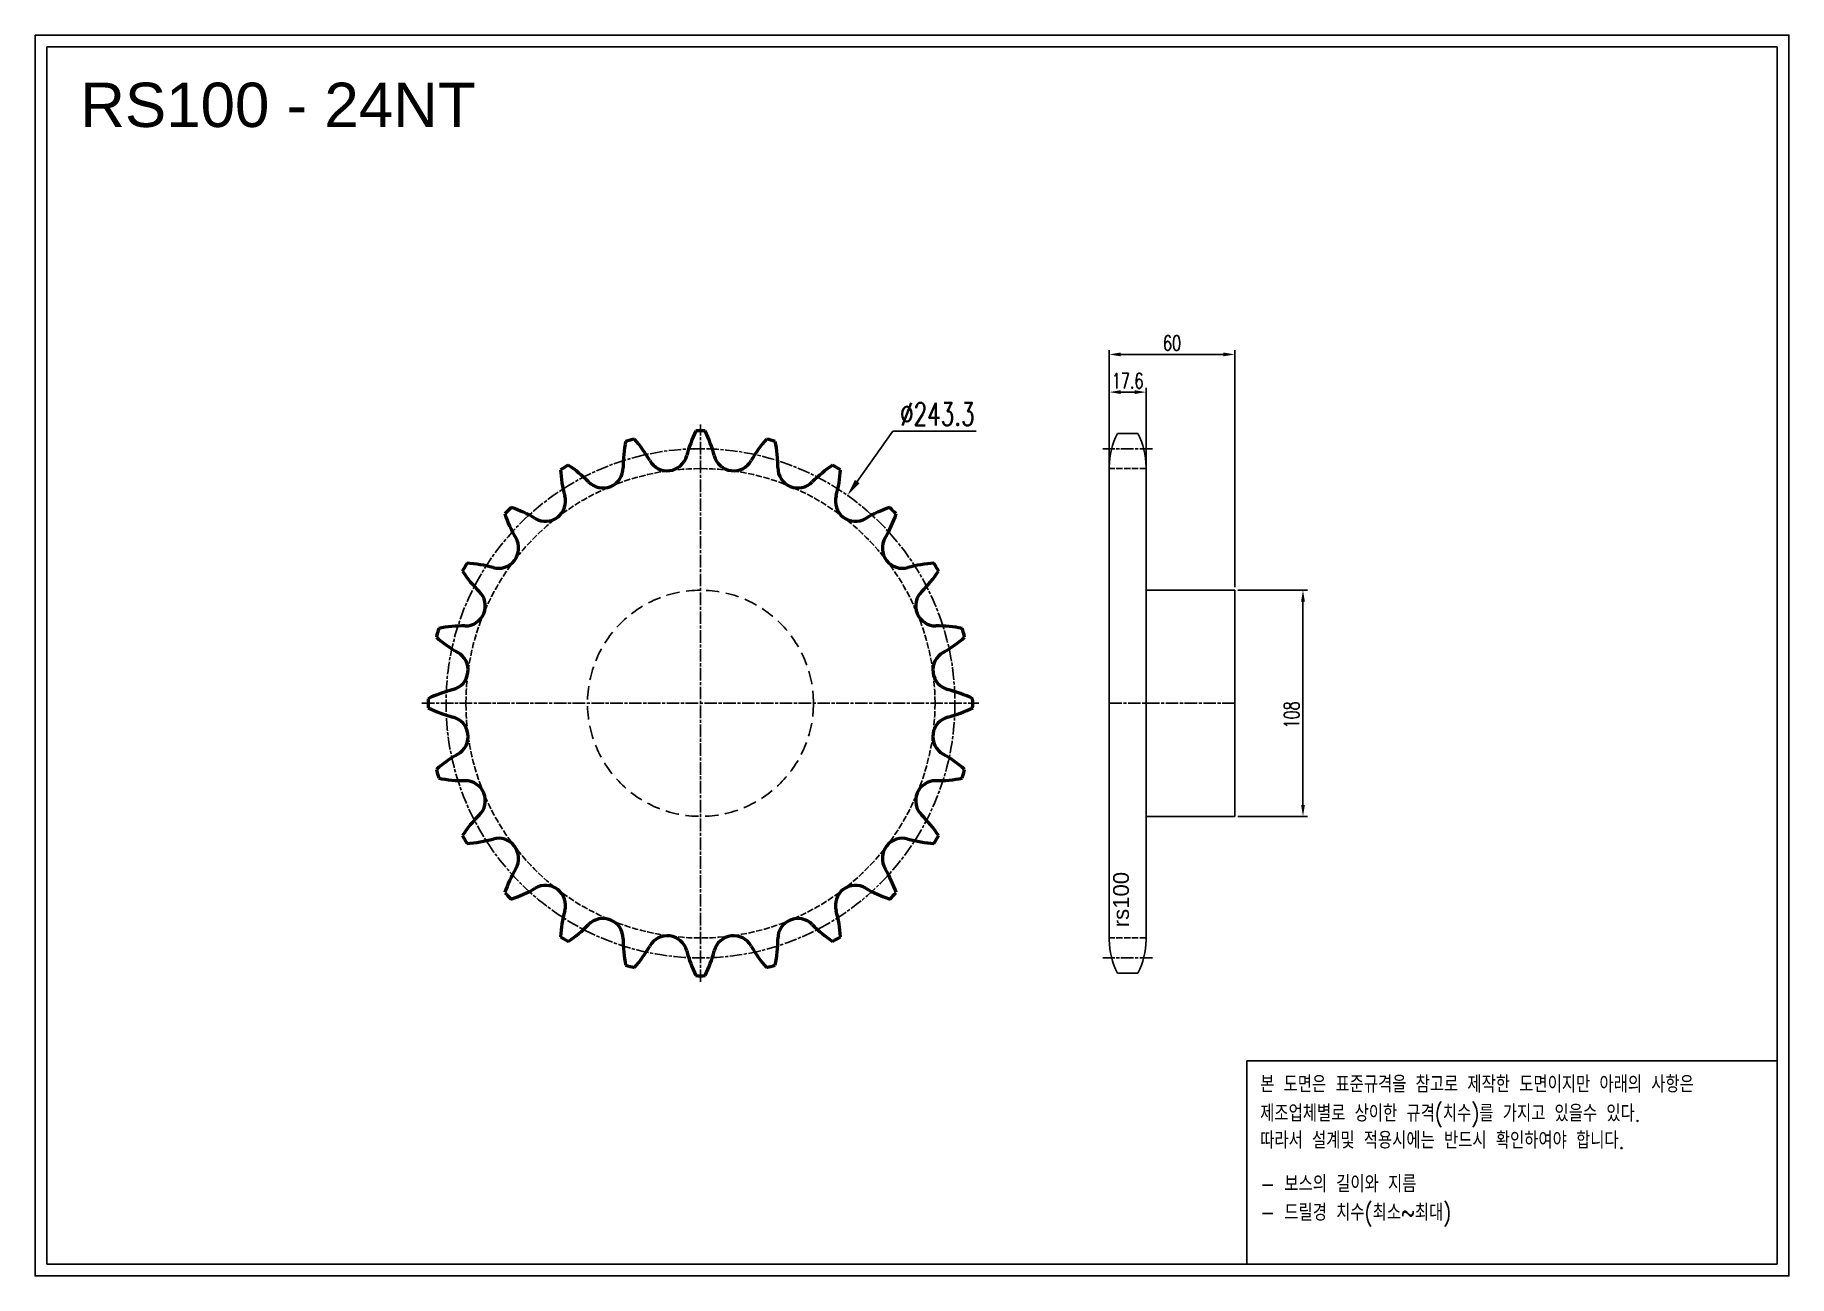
# Model space of a CAD drawing. Header units: millimetres. Extents: x -17862 to -17023, y 16388 to 16981.
import ezdxf

# ---------------------------------------------------------------- set-up
doc = ezdxf.new("R2010")
doc.units = ezdxf.units.MM
for name, pattern in [('AM_ISO02W050', [7.5, 6, -1.5]), ('AM_ISO02W050x2', [3.75, 3, -0.75]), ('AM_ISO08W050', [18, 12, -1.5, 3, -1.5]), ('AM_ISO08W050x2', [9, 6, -0.75, 1.5, -0.75]), ('HIDDEN', [9.525, 6.35, -3.175])]:
    doc.linetypes.add(name, pattern=pattern)
for name, color, linetype, lineweight in [('AM_0N', 7, 'Continuous', 50), ('AM_3N', 6, 'AM_ISO02W050', 25), ('AM_7', 4, 'AM_ISO08W050', 25), ('AM_7N', 4, 'AM_ISO08W050', 25)]:
    doc.layers.add(name, color=color, linetype=linetype, lineweight=lineweight)
doc.layers.add('HL', color=2, linetype='HIDDEN')
doc.layers.add('S-DIM', color=7, linetype='Continuous')
doc.styles.add('HAN', font='ROMANS.shx', dxfattribs={"width": 0.7, "bigfont": 'whgtxt.shx'})
doc.styles.add('HSG', font='SIMPLEX.shx', dxfattribs={"width": 0.7, "bigfont": 'HSG.shx'})
doc.styles.get("Standard").update_dxf_attribs({"font": 'arial.ttf'})
doc.dimstyles.new('APP16', dxfattribs={"dimscale": 3, "dimtxt": 2.4, "dimasz": 1.8, "dimexe": 0.7, "dimexo": 0.5, "dimgap": 0.6, "dimtad": 1, "dimtoh": 1, "dimdec": 1, "dimrnd": 0.01, "dimzin": 9, "dimdsep": 46, "dimtxsty": 'HSG', "dimcen": 0, "dimclrd": 1, "dimclre": 1, "dimclrt": 256, "dimazin": 2, "dimtp": 1, "dimtm": 1, "dimtfac": 0.5, "dimtdec": 1, "dimtofl": 0, "dimtmove": 0, "dimatfit": 3, "dimfxl": 0, "dimtvp": 1, "dimtolj": 2, "dimlwd": -1, "dimlwe": -1, "dimarcsym": 0})
doc.dimstyles.new('APP23', dxfattribs={"dimscale": 4.5, "dimtxt": 2.4, "dimasz": 1.8, "dimexe": 0.7, "dimexo": 0.5, "dimgap": 0.6, "dimtad": 1, "dimtoh": 1, "dimdec": 1, "dimrnd": 0.01, "dimzin": 9, "dimdsep": 46, "dimtxsty": 'HSG', "dimcen": 0, "dimclrd": 1, "dimclre": 1, "dimclrt": 256, "dimazin": 2, "dimtp": 1, "dimtm": 1, "dimtfac": 0.5, "dimtdec": 1, "dimtix": 1, "dimtofl": 0, "dimtmove": 0, "dimatfit": 3, "dimfxl": 0, "dimtvp": 1, "dimtolj": 2, "dimlwd": -1, "dimlwe": -1, "dimarcsym": 0})

# ---------------------------------------------------------------- blocks, each defined once
blk = doc.blocks.new('*D1')
at = {"layer": 'Defpoints', "color": 0, "transparency": 16777216}
for p in [(-17288.17, 16715.83), (-17288.17, 16607.83), (-17255.58, 16607.83)]:
    blk.add_point(p, dxfattribs=at)
at = {"layer": 'S-DIM', "color": 1, "transparency": 16777216}
for p, q in [((-17286.67, 16715.83), (-17253.48, 16715.83)), ((-17255.58, 16710.43), (-17255.58, 16613.23)), ((-17286.67, 16607.83), (-17253.48, 16607.83))]:
    blk.add_line(p, q, dxfattribs=at)
for points in [[(-17256.48, 16710.43), (-17254.68, 16710.43), (-17255.58, 16715.83)], [(-17256.48, 16613.23), (-17254.68, 16613.23), (-17255.58, 16607.83)]]:
    blk.add_solid(points, dxfattribs=at)
at = {"layer": 'S-DIM', "transparency": 16777216, "insert": (-17260.98, 16656.28), "char_height": 7.2, "attachment_point": 5, "rotation": 90, "style": 'HSG'}
blk.add_mtext('\\A2;108', dxfattribs=at)
blk = doc.blocks.new('*D2')
at = {"layer": 'Defpoints', "color": 0, "transparency": 16777216}
for p in [(-17330.57, 16810.48), (-17348.17, 16773.93), (-17330.57, 16773.93)]:
    blk.add_point(p, dxfattribs=at)
at = {"layer": 'S-DIM', "color": 1, "transparency": 16777216}
for p, q in [((-17348.17, 16775.43), (-17348.17, 16812.58)), ((-17342.77, 16810.48), (-17335.97, 16810.48)), ((-17330.57, 16775.43), (-17330.57, 16812.58))]:
    blk.add_line(p, q, dxfattribs=at)
for points in [[(-17342.77, 16811.38), (-17342.77, 16809.58), (-17348.17, 16810.48)], [(-17335.97, 16811.38), (-17335.97, 16809.58), (-17330.57, 16810.48)]]:
    blk.add_solid(points, dxfattribs=at)
at = {"layer": 'S-DIM', "transparency": 16777216, "insert": (-17339.37, 16815.88), "char_height": 7.2, "attachment_point": 5, "style": 'HSG'}
blk.add_mtext('\\A2;17.6', dxfattribs=at)
blk = doc.blocks.new('*D3')
at = {"layer": 'Defpoints', "color": 0, "transparency": 16777216}
for p in [(-17288.17, 16828.48), (-17348.17, 16773.93), (-17288.17, 16715.83)]:
    blk.add_point(p, dxfattribs=at)
at = {"layer": 'S-DIM', "color": 1, "transparency": 16777216}
for p, q in [((-17348.17, 16775.43), (-17348.17, 16830.58)), ((-17342.77, 16828.48), (-17293.57, 16828.48)), ((-17288.17, 16717.33), (-17288.17, 16830.58))]:
    blk.add_line(p, q, dxfattribs=at)
for points in [[(-17342.77, 16829.38), (-17342.77, 16827.58), (-17348.17, 16828.48)], [(-17293.57, 16829.38), (-17293.57, 16827.58), (-17288.17, 16828.48)]]:
    blk.add_solid(points, dxfattribs=at)
at = {"layer": 'S-DIM', "transparency": 16777216, "insert": (-17318.17, 16833.88), "char_height": 7.2, "attachment_point": 5, "style": 'HSG'}
blk.add_mtext('\\A2;60', dxfattribs=at)
blk = doc.blocks.new('*D4')
at = {"layer": 'Defpoints', "color": 0, "transparency": 16777216}
for p in [(-17473.32, 16761.13), (-17613.78, 16562.54)]:
    blk.add_point(p, dxfattribs=at)
at = {"layer": 'S-DIM', "color": 1, "transparency": 16777216}
for p, q in [((-17451.58, 16791.87), (-17468.64, 16767.75)), ((-17411.8, 16791.87), (-17451.58, 16791.87))]:
    blk.add_line(p, q, dxfattribs=at)
blk.add_solid([(-17469.74, 16768.53), (-17467.54, 16766.97), (-17473.32, 16761.13)], dxfattribs=at)
at = {"layer": 'S-DIM', "transparency": 16777216, "insert": (-17430.34, 16799.97), "char_height": 10.8, "attachment_point": 5, "style": 'HSG'}
blk.add_mtext('\\A2;∅243.3', dxfattribs=at)
blk = doc.blocks.new('notice1')
at = {"color": 4}
blk.add_lwpolyline([(-22142.12, 1735.9), (-22053.8, 1735.9), (-22053.8, 1702.07), (-22142.12, 1702.07)], close=True, dxfattribs=at)
at = {"color": 4, "style": 'HAN', "width": 0.8}
for s, p in [('본 도면은 표준규격을 참고로 제작한 도면이지만 아래의 사항은', (-22139.9, 1730.62)), ('제조업체별로 상이한 규격(치수)를 가지고 있을수 있다.', (-22139.9, 1725.78)), ('따라서 설계및 적용시에는 반드시 확인하여야 합니다.', (-22139.9, 1721.28)), ('- 보스의 길이와 지름', (-22139.9, 1714.03)), ('- 드릴경 치수(최소~최대)', (-22139.9, 1709.27))]:
    blk.add_text(s, height=2.7949, dxfattribs=at).set_placement(p)

msp = doc.modelspace()

# ---------------------------------------------------------------- linework, layer by layer
for p, q in [((-17334.54, 16790.7), (-17344.19, 16790.7)), ((-17348.17, 16774.8), (-17348.17, 16548.87)), ((-17330.57, 16774.8), (-17330.57, 16548.87)), ((-17330.57, 16715.83), (-17288.17, 16715.83)), ((-17288.17, 16715.83), (-17288.17, 16607.83)), ((-17288.17, 16607.83), (-17330.57, 16607.83)), ((-17334.54, 16532.97), (-17344.19, 16532.97))]:
    msp.add_line(p, q)
for points in [[(-17861.58, 16981.01), (-17023.32, 16981.01), (-17023.32, 16388.31), (-17861.58, 16388.31)], [(-17855.93, 16975.37), (-17028.97, 16975.37), (-17028.97, 16393.95), (-17855.93, 16393.95)]]:
    msp.add_lwpolyline(points, close=True)
for centre, start, end in [((-17314.37, 16774.8), 151.93881, 180), ((-17364.37, 16774.8), 0, 28.06119), ((-17314.37, 16548.87), 180, 208.06119), ((-17364.37, 16548.87), 331.93881, 0)]:
    msp.add_arc(centre, 33.8, start, end)
at = {"layer": 'AM_0N'}
for centre, radius, start, end in [((-17492.54, 16765.37), 59.44, 153.46044, 165.625), ((-17543.55, 16661.83), 130.11, 89.04601, 90.95399), ((-17594.55, 16765.37), 59.44, 14.375, 26.53956), ((-17521.07, 16775.04), 59.44, 168.46044, 180.625), ((-17543.55, 16661.83), 130.11, 104.04601, 105.95399), ((-17619.61, 16748.64), 59.44, 29.375, 41.53956), ((-17467.48, 16748.64), 59.44, 138.46044, 150.625), ((-17543.55, 16661.83), 130.11, 74.04601, 75.95399), ((-17566.02, 16775.04), 59.44, 359.375, 11.53956), ((-17543.55, 16661.83), 130.11, 119.04601, 120.95399), ((-17639.49, 16725.99), 59.44, 44.375, 56.53956), ((-17590.13, 16774.29), 9.62, 224.375, 0.625), ((-17559.43, 16782.51), 9.62, 209.375, 345.625), ((-17527.66, 16782.51), 9.62, 194.375, 330.625), ((-17496.97, 16774.29), 9.62, 179.375, 315.625), ((-17447.61, 16725.99), 59.44, 123.46044, 135.625), ((-17543.55, 16661.83), 130.11, 59.04601, 60.95399), ((-17551.14, 16777), 59.44, 183.46044, 195.625), ((-17535.95, 16777), 59.44, 344.375, 356.53956), ((-17617.64, 16758.4), 9.62, 239.375, 15.625), ((-17469.45, 16758.4), 9.62, 164.375, 300.625), ((-17543.55, 16661.83), 130.11, 134.04601, 135.95399), ((-17580.69, 16771.11), 59.44, 198.46044, 210.625), ((-17652.82, 16698.98), 59.44, 59.375, 71.53956), ((-17434.27, 16698.98), 59.44, 108.46044, 120.625), ((-17506.41, 16771.11), 59.44, 329.375, 341.53956), ((-17543.55, 16661.83), 130.11, 44.04601, 45.95399), ((-17640.11, 16735.93), 9.62, 254.375, 30.625), ((-17446.98, 16735.93), 9.62, 149.375, 285.625), ((-17543.55, 16661.83), 130.11, 149.04601, 150.95399), ((-17607.71, 16757.77), 59.44, 213.46044, 225.625), ((-17658.71, 16669.43), 59.44, 74.375, 86.53956), ((-17428.38, 16669.43), 59.44, 93.46044, 105.625), ((-17479.39, 16757.77), 59.44, 314.375, 326.53956), ((-17543.55, 16661.83), 130.11, 29.04601, 30.95399), ((-17656, 16708.41), 9.62, 269.375, 45.625), ((-17431.09, 16708.41), 9.62, 134.375, 270.625), ((-17656.75, 16639.36), 59.44, 89.375, 101.53956), ((-17430.34, 16639.36), 59.44, 78.46044, 90.625), ((-17543.55, 16661.83), 130.11, 164.04601, 165.95399), ((-17630.35, 16737.9), 59.44, 228.46044, 240.625), ((-17456.74, 16737.9), 59.44, 299.375, 311.53956), ((-17543.55, 16661.83), 130.11, 14.04601, 15.95399), ((-17664.22, 16677.72), 9.62, 284.375, 60.625), ((-17422.87, 16677.72), 9.62, 119.375, 255.625), ((-17647.08, 16610.83), 59.44, 104.375, 116.53956), ((-17440.01, 16610.83), 59.44, 63.46044, 75.625), ((-17543.55, 16661.83), 130.11, 179.04601, 180.95399), ((-17647.08, 16712.84), 59.44, 243.46044, 255.625), ((-17440.01, 16712.84), 59.44, 284.375, 296.53956), ((-17543.55, 16661.83), 130.11, 359.04601, 0.95399), ((-17664.22, 16645.95), 9.62, 299.375, 75.625), ((-17422.87, 16645.95), 9.62, 104.375, 240.625), ((-17630.35, 16585.77), 59.44, 119.375, 131.53956), ((-17456.74, 16585.77), 59.44, 48.46044, 60.625), ((-17543.55, 16661.83), 130.11, 194.04601, 195.95399), ((-17656.75, 16684.31), 59.44, 258.46044, 270.625), ((-17656, 16615.25), 9.62, 314.375, 90.625), ((-17431.09, 16615.25), 9.62, 89.375, 225.625), ((-17430.34, 16684.31), 59.44, 269.375, 281.53956), ((-17543.55, 16661.83), 130.11, 344.04601, 345.95399), ((-17607.71, 16565.9), 59.44, 134.375, 146.53956), ((-17479.39, 16565.9), 59.44, 33.46044, 45.625), ((-17543.55, 16661.83), 130.11, 209.04601, 210.95399), ((-17543.55, 16661.83), 130.11, 329.04601, 330.95399), ((-17658.71, 16654.24), 59.44, 273.46044, 285.625), ((-17640.11, 16587.74), 9.62, 329.375, 105.625), ((-17446.98, 16587.74), 9.62, 74.375, 210.625), ((-17428.38, 16654.24), 59.44, 254.375, 266.53956), ((-17580.69, 16552.56), 59.44, 149.375, 161.53956), ((-17506.41, 16552.56), 59.44, 18.46044, 30.625), ((-17652.82, 16624.69), 59.44, 288.46044, 300.625), ((-17617.64, 16565.27), 9.62, 344.375, 120.625), ((-17469.45, 16565.27), 9.62, 59.375, 195.625), ((-17434.27, 16624.69), 59.44, 239.375, 251.53956), ((-17543.55, 16661.83), 130.11, 224.04601, 225.95399), ((-17543.55, 16661.83), 130.11, 314.04601, 315.95399), ((-17551.14, 16546.67), 59.44, 164.375, 176.53956), ((-17639.49, 16597.68), 59.44, 303.46044, 315.625), ((-17590.13, 16549.38), 9.62, 359.375, 135.625), ((-17496.97, 16549.38), 9.62, 44.375, 180.625), ((-17447.61, 16597.68), 59.44, 224.375, 236.53956), ((-17535.95, 16546.67), 59.44, 3.46044, 15.625), ((-17543.55, 16661.83), 130.11, 239.04601, 240.95399), ((-17521.07, 16548.63), 59.44, 179.375, 191.53956), ((-17559.43, 16541.16), 9.62, 14.375, 150.625), ((-17527.66, 16541.16), 9.62, 29.375, 165.625), ((-17566.02, 16548.63), 59.44, 348.46044, 0.625), ((-17543.55, 16661.83), 130.11, 299.04601, 300.95399), ((-17619.61, 16575.03), 59.44, 318.46044, 330.625), ((-17492.54, 16558.3), 59.44, 194.375, 206.53956), ((-17594.55, 16558.3), 59.44, 333.46044, 345.625), ((-17467.48, 16575.03), 59.44, 209.375, 221.53956), ((-17543.55, 16661.83), 130.11, 254.04601, 255.95399), ((-17543.55, 16661.83), 130.11, 269.04601, 270.95399), ((-17543.55, 16661.83), 130.11, 284.04601, 285.95399)]:
    msp.add_arc(centre, radius, start, end, dxfattribs=at)
at = {"layer": 'AM_3N', "linetype": 'AM_ISO02W050x2'}
for p, q in [((-17330.57, 16773.93), (-17348.17, 16773.93)), ((-17330.57, 16549.74), (-17348.17, 16549.74))]:
    msp.add_line(p, q, dxfattribs=at)
msp.add_circle((-17543.55, 16661.83), 112.1, dxfattribs=at)
at = {"layer": 'AM_7', "linetype": 'AM_ISO08W050x2'}
for p, q in [((-17327.57, 16783.46), (-17351.17, 16783.46)), ((-17348.17, 16661.83), (-17288.17, 16661.83)), ((-17327.57, 16540.21), (-17351.17, 16540.21))]:
    msp.add_line(p, q, dxfattribs=at)
msp.add_circle((-17543.55, 16661.83), 121.62, dxfattribs=at)
at = {"layer": 'AM_7N', "linetype": 'AM_ISO08W050x2'}
for p, q in [((-17543.55, 16528.73), (-17543.55, 16794.94)), ((-17676.66, 16661.83), (-17410.44, 16661.83))]:
    msp.add_line(p, q, dxfattribs=at)
at = {"layer": 'HL'}
msp.add_circle((-17543.55, 16661.83), 54, dxfattribs=at)

# ---------------------------------------------------------------- block references
at = {"xscale": 2.869411184639999, "yscale": 2.869411184639999, "zscale": 2.869411184639999}
msp.add_blockref('notice1', (46252.44, 11510.02), dxfattribs=at)

# ---------------------------------------------------------------- texts
msp.add_text('RS100 - 24NT', height=21.168).set_placement((-17839.99, 16937.12))
at = {"insert": (-17346.34, 16554.86), "char_height": 7.56, "width": 32.5046, "attachment_point": 1, "rotation": 90}
msp.add_mtext('rs100', dxfattribs=at)

# ---------------------------------------------------------------- dimensions: what is measured, and where the dimension line sits
at = {"layer": 'S-DIM'}
dim = msp.add_linear_dim(base=(-17288.17, 16828.48), p1=(-17348.17, 16773.93), p2=(-17288.17, 16715.83), dimstyle='APP16', dxfattribs=at)
dim.commit()
dim.dimension.update_dxf_attribs({"geometry": '*D3', "text_midpoint": (-17318.17, 16833.88)})
dim = msp.add_linear_dim(base=(-17330.57, 16810.48), p1=(-17348.17, 16773.93), p2=(-17330.57, 16773.93), dimstyle='APP16', dxfattribs=at)
dim.commit()
dim.dimension.update_dxf_attribs({"geometry": '*D2', "text_midpoint": (-17339.37, 16810.48), "dimtype": 128})
dim = msp.add_diameter_dim_2p(p1=(-17613.78, 16562.54), p2=(-17473.32, 16761.13), dimstyle='APP23', dxfattribs=at)
dim.commit()
dim.dimension.update_dxf_attribs({"geometry": '*D4', "text_midpoint": (-17430.34, 16791.87), "dimtype": 131})
dim = msp.add_linear_dim(base=(-17255.58, 16607.83), p1=(-17288.17, 16715.83), p2=(-17288.17, 16607.83), angle=90, dimstyle='APP16', dxfattribs=at)
dim.commit()
dim.dimension.update_dxf_attribs({"geometry": '*D1', "text_midpoint": (-17255.58, 16656.28), "dimtype": 128})

doc.saveas('drawing.dxf')
